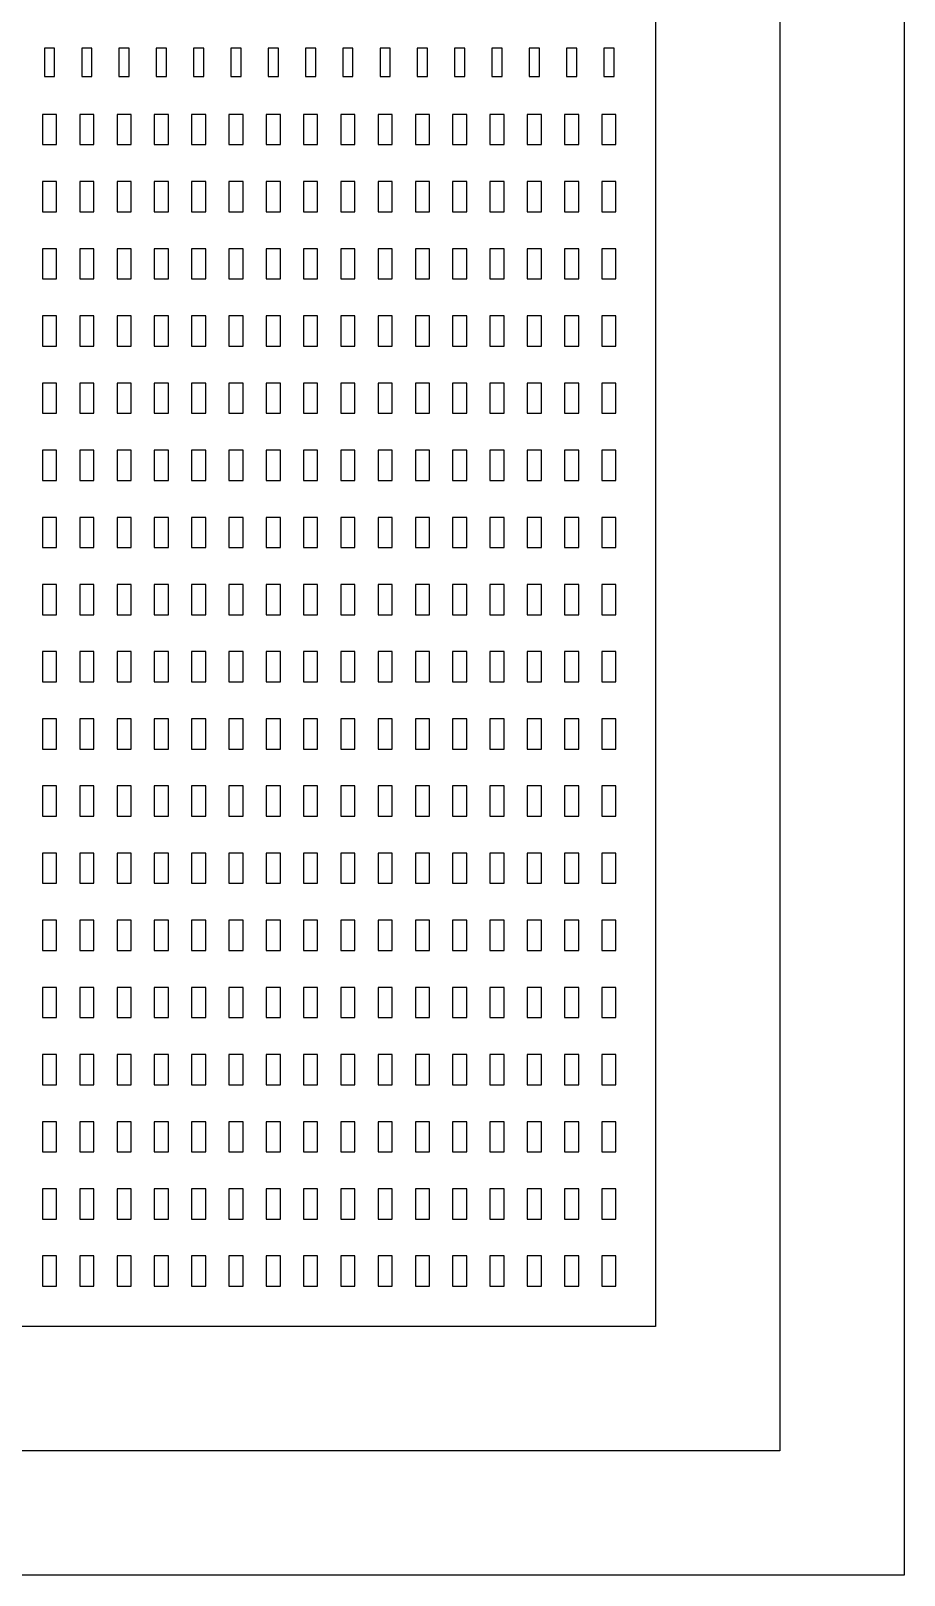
# Model space of a CAD drawing. Extents: x -7000 to 3750, y -6210 to 6210.
# Drawn here: x -4219.09 to -4208.55, y 2738.51 to 2757.14 of the extents above; entities that cross this region are included whole.
import ezdxf

# ---------------------------------------------------------------- set-up
doc = ezdxf.new("R2010")
doc.units = 0

msp = doc.modelspace()

# ---------------------------------------------------------------- linework, layer by layer
at = {"layer": 'HBSiProtectLayer'}
msp.add_lwpolyline([(-4217.621, 2770), (-4210.053, 2760), (-4210.053, 2740.013), (-4228.561, 2740.013), (-4228.561, 2760), (-4220.993, 2770)], close=True, dxfattribs=at)
at = {"layer": 'HoleLayer'}
for points in [[(-4218.9275, 2756.931), (-4218.9275, 2756.589), (-4218.8035, 2756.589), (-4218.8035, 2756.931)], [(-4218.4775, 2756.931), (-4218.4775, 2756.589), (-4218.3535, 2756.589), (-4218.3535, 2756.931)], [(-4218.0275, 2756.931), (-4218.0275, 2756.589), (-4217.9035, 2756.589), (-4217.9035, 2756.931)], [(-4217.5775, 2756.931), (-4217.5775, 2756.589), (-4217.4535, 2756.589), (-4217.4535, 2756.931)], [(-4217.1275, 2756.931), (-4217.1275, 2756.589), (-4217.0035, 2756.589), (-4217.0035, 2756.931)], [(-4216.6775, 2756.931), (-4216.6775, 2756.589), (-4216.5535, 2756.589), (-4216.5535, 2756.931)], [(-4216.2275, 2756.931), (-4216.2275, 2756.589), (-4216.1035, 2756.589), (-4216.1035, 2756.931)], [(-4215.7775, 2756.931), (-4215.7775, 2756.589), (-4215.6535, 2756.589), (-4215.6535, 2756.931)], [(-4215.3275, 2756.931), (-4215.3275, 2756.589), (-4215.2035, 2756.589), (-4215.2035, 2756.931)], [(-4214.8775, 2756.931), (-4214.8775, 2756.589), (-4214.7535, 2756.589), (-4214.7535, 2756.931)], [(-4214.4275, 2756.931), (-4214.4275, 2756.589), (-4214.3035, 2756.589), (-4214.3035, 2756.931)], [(-4213.9775, 2756.931), (-4213.9775, 2756.589), (-4213.8535, 2756.589), (-4213.8535, 2756.931)], [(-4213.5275, 2756.931), (-4213.5275, 2756.589), (-4213.4035, 2756.589), (-4213.4035, 2756.931)], [(-4213.0775, 2756.931), (-4213.0775, 2756.589), (-4212.9535, 2756.589), (-4212.9535, 2756.931)], [(-4212.6275, 2756.931), (-4212.6275, 2756.589), (-4212.5035, 2756.589), (-4212.5035, 2756.931)], [(-4212.1775, 2756.931), (-4212.1775, 2756.589), (-4212.0535, 2756.589), (-4212.0535, 2756.931)], [(-4218.951, 2756.1323), (-4218.951, 2755.7677), (-4218.78, 2755.7677), (-4218.78, 2756.1323)], [(-4218.501, 2756.1323), (-4218.501, 2755.7677), (-4218.33, 2755.7677), (-4218.33, 2756.1323)], [(-4218.051, 2756.1323), (-4218.051, 2755.7677), (-4217.88, 2755.7677), (-4217.88, 2756.1323)], [(-4217.601, 2756.1323), (-4217.601, 2755.7677), (-4217.43, 2755.7677), (-4217.43, 2756.1323)], [(-4217.151, 2756.1323), (-4217.151, 2755.7677), (-4216.98, 2755.7677), (-4216.98, 2756.1323)], [(-4216.701, 2756.1323), (-4216.701, 2755.7677), (-4216.53, 2755.7677), (-4216.53, 2756.1323)], [(-4216.251, 2756.1323), (-4216.251, 2755.7677), (-4216.08, 2755.7677), (-4216.08, 2756.1323)], [(-4215.801, 2756.1323), (-4215.801, 2755.7677), (-4215.63, 2755.7677), (-4215.63, 2756.1323)], [(-4215.351, 2756.1323), (-4215.351, 2755.7677), (-4215.18, 2755.7677), (-4215.18, 2756.1323)], [(-4214.901, 2756.1323), (-4214.901, 2755.7677), (-4214.73, 2755.7677), (-4214.73, 2756.1323)], [(-4214.451, 2756.1323), (-4214.451, 2755.7677), (-4214.28, 2755.7677), (-4214.28, 2756.1323)], [(-4214.001, 2756.1323), (-4214.001, 2755.7677), (-4213.83, 2755.7677), (-4213.83, 2756.1323)], [(-4213.551, 2756.1323), (-4213.551, 2755.7677), (-4213.38, 2755.7677), (-4213.38, 2756.1323)], [(-4213.101, 2756.1323), (-4213.101, 2755.7677), (-4212.93, 2755.7677), (-4212.93, 2756.1323)], [(-4212.651, 2756.1323), (-4212.651, 2755.7677), (-4212.48, 2755.7677), (-4212.48, 2756.1323)], [(-4212.201, 2756.1323), (-4212.201, 2755.7677), (-4212.03, 2755.7677), (-4212.03, 2756.1323)], [(-4218.951, 2755.3223), (-4218.951, 2754.9578), (-4218.78, 2754.9578), (-4218.78, 2755.3223)], [(-4218.501, 2755.3223), (-4218.501, 2754.9578), (-4218.33, 2754.9578), (-4218.33, 2755.3223)], [(-4218.051, 2755.3223), (-4218.051, 2754.9578), (-4217.88, 2754.9578), (-4217.88, 2755.3223)], [(-4217.601, 2755.3223), (-4217.601, 2754.9578), (-4217.43, 2754.9578), (-4217.43, 2755.3223)], [(-4217.151, 2755.3223), (-4217.151, 2754.9578), (-4216.98, 2754.9578), (-4216.98, 2755.3223)], [(-4216.701, 2755.3223), (-4216.701, 2754.9578), (-4216.53, 2754.9578), (-4216.53, 2755.3223)], [(-4216.251, 2755.3223), (-4216.251, 2754.9578), (-4216.08, 2754.9578), (-4216.08, 2755.3223)], [(-4215.801, 2755.3223), (-4215.801, 2754.9578), (-4215.63, 2754.9578), (-4215.63, 2755.3223)], [(-4215.351, 2755.3223), (-4215.351, 2754.9578), (-4215.18, 2754.9578), (-4215.18, 2755.3223)], [(-4214.901, 2755.3223), (-4214.901, 2754.9578), (-4214.73, 2754.9578), (-4214.73, 2755.3223)], [(-4214.451, 2755.3223), (-4214.451, 2754.9578), (-4214.28, 2754.9578), (-4214.28, 2755.3223)], [(-4214.001, 2755.3223), (-4214.001, 2754.9578), (-4213.83, 2754.9578), (-4213.83, 2755.3223)], [(-4213.551, 2755.3223), (-4213.551, 2754.9578), (-4213.38, 2754.9578), (-4213.38, 2755.3223)], [(-4213.101, 2755.3223), (-4213.101, 2754.9578), (-4212.93, 2754.9578), (-4212.93, 2755.3223)], [(-4212.651, 2755.3223), (-4212.651, 2754.9578), (-4212.48, 2754.9578), (-4212.48, 2755.3223)], [(-4212.201, 2755.3223), (-4212.201, 2754.9578), (-4212.03, 2754.9578), (-4212.03, 2755.3223)], [(-4218.951, 2754.5122), (-4218.951, 2754.1477), (-4218.78, 2754.1477), (-4218.78, 2754.5122)], [(-4218.501, 2754.5122), (-4218.501, 2754.1477), (-4218.33, 2754.1477), (-4218.33, 2754.5122)], [(-4218.051, 2754.5122), (-4218.051, 2754.1477), (-4217.88, 2754.1477), (-4217.88, 2754.5122)], [(-4217.601, 2754.5122), (-4217.601, 2754.1477), (-4217.43, 2754.1477), (-4217.43, 2754.5122)], [(-4217.151, 2754.5122), (-4217.151, 2754.1477), (-4216.98, 2754.1477), (-4216.98, 2754.5122)], [(-4216.701, 2754.5122), (-4216.701, 2754.1477), (-4216.53, 2754.1477), (-4216.53, 2754.5122)], [(-4216.251, 2754.5122), (-4216.251, 2754.1477), (-4216.08, 2754.1477), (-4216.08, 2754.5122)], [(-4215.801, 2754.5122), (-4215.801, 2754.1477), (-4215.63, 2754.1477), (-4215.63, 2754.5122)], [(-4215.351, 2754.5122), (-4215.351, 2754.1477), (-4215.18, 2754.1477), (-4215.18, 2754.5122)], [(-4214.901, 2754.5122), (-4214.901, 2754.1477), (-4214.73, 2754.1477), (-4214.73, 2754.5122)], [(-4214.451, 2754.5122), (-4214.451, 2754.1477), (-4214.28, 2754.1477), (-4214.28, 2754.5122)], [(-4214.001, 2754.5122), (-4214.001, 2754.1477), (-4213.83, 2754.1477), (-4213.83, 2754.5122)], [(-4213.551, 2754.5122), (-4213.551, 2754.1477), (-4213.38, 2754.1477), (-4213.38, 2754.5122)], [(-4213.101, 2754.5122), (-4213.101, 2754.1477), (-4212.93, 2754.1477), (-4212.93, 2754.5122)], [(-4212.651, 2754.5122), (-4212.651, 2754.1477), (-4212.48, 2754.1477), (-4212.48, 2754.5122)], [(-4212.201, 2754.5122), (-4212.201, 2754.1477), (-4212.03, 2754.1477), (-4212.03, 2754.5122)], [(-4218.951, 2753.7022), (-4218.951, 2753.3377), (-4218.78, 2753.3377), (-4218.78, 2753.7022)], [(-4218.501, 2753.7022), (-4218.501, 2753.3377), (-4218.33, 2753.3377), (-4218.33, 2753.7022)], [(-4218.051, 2753.7022), (-4218.051, 2753.3377), (-4217.88, 2753.3377), (-4217.88, 2753.7022)], [(-4217.601, 2753.7022), (-4217.601, 2753.3377), (-4217.43, 2753.3377), (-4217.43, 2753.7022)], [(-4217.151, 2753.7022), (-4217.151, 2753.3377), (-4216.98, 2753.3377), (-4216.98, 2753.7022)], [(-4216.701, 2753.7022), (-4216.701, 2753.3377), (-4216.53, 2753.3377), (-4216.53, 2753.7022)], [(-4216.251, 2753.7022), (-4216.251, 2753.3377), (-4216.08, 2753.3377), (-4216.08, 2753.7022)], [(-4215.801, 2753.7022), (-4215.801, 2753.3377), (-4215.63, 2753.3377), (-4215.63, 2753.7022)], [(-4215.351, 2753.7022), (-4215.351, 2753.3377), (-4215.18, 2753.3377), (-4215.18, 2753.7022)], [(-4214.901, 2753.7022), (-4214.901, 2753.3377), (-4214.73, 2753.3377), (-4214.73, 2753.7022)], [(-4214.451, 2753.7022), (-4214.451, 2753.3377), (-4214.28, 2753.3377), (-4214.28, 2753.7022)], [(-4214.001, 2753.7022), (-4214.001, 2753.3377), (-4213.83, 2753.3377), (-4213.83, 2753.7022)], [(-4213.551, 2753.7022), (-4213.551, 2753.3377), (-4213.38, 2753.3377), (-4213.38, 2753.7022)], [(-4213.101, 2753.7022), (-4213.101, 2753.3377), (-4212.93, 2753.3377), (-4212.93, 2753.7022)], [(-4212.651, 2753.7022), (-4212.651, 2753.3377), (-4212.48, 2753.3377), (-4212.48, 2753.7022)], [(-4212.201, 2753.7022), (-4212.201, 2753.3377), (-4212.03, 2753.3377), (-4212.03, 2753.7022)], [(-4218.951, 2752.8922), (-4218.951, 2752.5277), (-4218.78, 2752.5277), (-4218.78, 2752.8922)], [(-4218.501, 2752.8922), (-4218.501, 2752.5277), (-4218.33, 2752.5277), (-4218.33, 2752.8922)], [(-4218.051, 2752.8922), (-4218.051, 2752.5277), (-4217.88, 2752.5277), (-4217.88, 2752.8922)], [(-4217.601, 2752.8922), (-4217.601, 2752.5277), (-4217.43, 2752.5277), (-4217.43, 2752.8922)], [(-4217.151, 2752.8922), (-4217.151, 2752.5277), (-4216.98, 2752.5277), (-4216.98, 2752.8922)], [(-4216.701, 2752.8922), (-4216.701, 2752.5277), (-4216.53, 2752.5277), (-4216.53, 2752.8922)], [(-4216.251, 2752.8922), (-4216.251, 2752.5277), (-4216.08, 2752.5277), (-4216.08, 2752.8922)], [(-4215.801, 2752.8922), (-4215.801, 2752.5277), (-4215.63, 2752.5277), (-4215.63, 2752.8922)], [(-4215.351, 2752.8922), (-4215.351, 2752.5277), (-4215.18, 2752.5277), (-4215.18, 2752.8922)], [(-4214.901, 2752.8922), (-4214.901, 2752.5277), (-4214.73, 2752.5277), (-4214.73, 2752.8922)], [(-4214.451, 2752.8922), (-4214.451, 2752.5277), (-4214.28, 2752.5277), (-4214.28, 2752.8922)], [(-4214.001, 2752.8922), (-4214.001, 2752.5277), (-4213.83, 2752.5277), (-4213.83, 2752.8922)], [(-4213.551, 2752.8922), (-4213.551, 2752.5277), (-4213.38, 2752.5277), (-4213.38, 2752.8922)], [(-4213.101, 2752.8922), (-4213.101, 2752.5277), (-4212.93, 2752.5277), (-4212.93, 2752.8922)], [(-4212.651, 2752.8922), (-4212.651, 2752.5277), (-4212.48, 2752.5277), (-4212.48, 2752.8922)], [(-4212.201, 2752.8922), (-4212.201, 2752.5277), (-4212.03, 2752.5277), (-4212.03, 2752.8922)], [(-4218.951, 2752.0822), (-4218.951, 2751.7177), (-4218.78, 2751.7177), (-4218.78, 2752.0822)], [(-4218.501, 2752.0822), (-4218.501, 2751.7177), (-4218.33, 2751.7177), (-4218.33, 2752.0822)], [(-4218.051, 2752.0822), (-4218.051, 2751.7177), (-4217.88, 2751.7177), (-4217.88, 2752.0822)], [(-4217.601, 2752.0822), (-4217.601, 2751.7177), (-4217.43, 2751.7177), (-4217.43, 2752.0822)], [(-4217.151, 2752.0822), (-4217.151, 2751.7177), (-4216.98, 2751.7177), (-4216.98, 2752.0822)], [(-4216.701, 2752.0822), (-4216.701, 2751.7177), (-4216.53, 2751.7177), (-4216.53, 2752.0822)], [(-4216.251, 2752.0822), (-4216.251, 2751.7177), (-4216.08, 2751.7177), (-4216.08, 2752.0822)], [(-4215.801, 2752.0822), (-4215.801, 2751.7177), (-4215.63, 2751.7177), (-4215.63, 2752.0822)], [(-4215.351, 2752.0822), (-4215.351, 2751.7177), (-4215.18, 2751.7177), (-4215.18, 2752.0822)], [(-4214.901, 2752.0822), (-4214.901, 2751.7177), (-4214.73, 2751.7177), (-4214.73, 2752.0822)], [(-4214.451, 2752.0822), (-4214.451, 2751.7177), (-4214.28, 2751.7177), (-4214.28, 2752.0822)], [(-4214.001, 2752.0822), (-4214.001, 2751.7177), (-4213.83, 2751.7177), (-4213.83, 2752.0822)], [(-4213.551, 2752.0822), (-4213.551, 2751.7177), (-4213.38, 2751.7177), (-4213.38, 2752.0822)], [(-4213.101, 2752.0822), (-4213.101, 2751.7177), (-4212.93, 2751.7177), (-4212.93, 2752.0822)], [(-4212.651, 2752.0822), (-4212.651, 2751.7177), (-4212.48, 2751.7177), (-4212.48, 2752.0822)], [(-4212.201, 2752.0822), (-4212.201, 2751.7177), (-4212.03, 2751.7177), (-4212.03, 2752.0822)], [(-4218.951, 2751.2722), (-4218.951, 2750.9077), (-4218.78, 2750.9077), (-4218.78, 2751.2722)], [(-4218.501, 2751.2722), (-4218.501, 2750.9077), (-4218.33, 2750.9077), (-4218.33, 2751.2722)], [(-4218.051, 2751.2722), (-4218.051, 2750.9077), (-4217.88, 2750.9077), (-4217.88, 2751.2722)], [(-4217.601, 2751.2722), (-4217.601, 2750.9077), (-4217.43, 2750.9077), (-4217.43, 2751.2722)], [(-4217.151, 2751.2722), (-4217.151, 2750.9077), (-4216.98, 2750.9077), (-4216.98, 2751.2722)], [(-4216.701, 2751.2722), (-4216.701, 2750.9077), (-4216.53, 2750.9077), (-4216.53, 2751.2722)], [(-4216.251, 2751.2722), (-4216.251, 2750.9077), (-4216.08, 2750.9077), (-4216.08, 2751.2722)], [(-4215.801, 2751.2722), (-4215.801, 2750.9077), (-4215.63, 2750.9077), (-4215.63, 2751.2722)], [(-4215.351, 2751.2722), (-4215.351, 2750.9077), (-4215.18, 2750.9077), (-4215.18, 2751.2722)], [(-4214.901, 2751.2722), (-4214.901, 2750.9077), (-4214.73, 2750.9077), (-4214.73, 2751.2722)], [(-4214.451, 2751.2722), (-4214.451, 2750.9077), (-4214.28, 2750.9077), (-4214.28, 2751.2722)], [(-4214.001, 2751.2722), (-4214.001, 2750.9077), (-4213.83, 2750.9077), (-4213.83, 2751.2722)], [(-4213.551, 2751.2722), (-4213.551, 2750.9077), (-4213.38, 2750.9077), (-4213.38, 2751.2722)], [(-4213.101, 2751.2722), (-4213.101, 2750.9077), (-4212.93, 2750.9077), (-4212.93, 2751.2722)], [(-4212.651, 2751.2722), (-4212.651, 2750.9077), (-4212.48, 2750.9077), (-4212.48, 2751.2722)], [(-4212.201, 2751.2722), (-4212.201, 2750.9077), (-4212.03, 2750.9077), (-4212.03, 2751.2722)], [(-4218.951, 2750.4623), (-4218.951, 2750.0977), (-4218.78, 2750.0977), (-4218.78, 2750.4623)], [(-4218.501, 2750.4623), (-4218.501, 2750.0977), (-4218.33, 2750.0977), (-4218.33, 2750.4623)], [(-4218.051, 2750.4623), (-4218.051, 2750.0977), (-4217.88, 2750.0977), (-4217.88, 2750.4623)], [(-4217.601, 2750.4623), (-4217.601, 2750.0977), (-4217.43, 2750.0977), (-4217.43, 2750.4623)], [(-4217.151, 2750.4623), (-4217.151, 2750.0977), (-4216.98, 2750.0977), (-4216.98, 2750.4623)], [(-4216.701, 2750.4623), (-4216.701, 2750.0977), (-4216.53, 2750.0977), (-4216.53, 2750.4623)], [(-4216.251, 2750.4623), (-4216.251, 2750.0977), (-4216.08, 2750.0977), (-4216.08, 2750.4623)], [(-4215.801, 2750.4623), (-4215.801, 2750.0977), (-4215.63, 2750.0977), (-4215.63, 2750.4623)], [(-4215.351, 2750.4623), (-4215.351, 2750.0977), (-4215.18, 2750.0977), (-4215.18, 2750.4623)], [(-4214.901, 2750.4623), (-4214.901, 2750.0977), (-4214.73, 2750.0977), (-4214.73, 2750.4623)], [(-4214.451, 2750.4623), (-4214.451, 2750.0977), (-4214.28, 2750.0977), (-4214.28, 2750.4623)], [(-4214.001, 2750.4623), (-4214.001, 2750.0977), (-4213.83, 2750.0977), (-4213.83, 2750.4623)], [(-4213.551, 2750.4623), (-4213.551, 2750.0977), (-4213.38, 2750.0977), (-4213.38, 2750.4623)], [(-4213.101, 2750.4623), (-4213.101, 2750.0977), (-4212.93, 2750.0977), (-4212.93, 2750.4623)], [(-4212.651, 2750.4623), (-4212.651, 2750.0977), (-4212.48, 2750.0977), (-4212.48, 2750.4623)], [(-4212.201, 2750.4623), (-4212.201, 2750.0977), (-4212.03, 2750.0977), (-4212.03, 2750.4623)], [(-4218.951, 2749.6523), (-4218.951, 2749.2877), (-4218.78, 2749.2877), (-4218.78, 2749.6523)], [(-4218.501, 2749.6523), (-4218.501, 2749.2877), (-4218.33, 2749.2877), (-4218.33, 2749.6523)], [(-4218.051, 2749.6523), (-4218.051, 2749.2877), (-4217.88, 2749.2877), (-4217.88, 2749.6523)], [(-4217.601, 2749.6523), (-4217.601, 2749.2877), (-4217.43, 2749.2877), (-4217.43, 2749.6523)], [(-4217.151, 2749.6523), (-4217.151, 2749.2877), (-4216.98, 2749.2877), (-4216.98, 2749.6523)], [(-4216.701, 2749.6523), (-4216.701, 2749.2877), (-4216.53, 2749.2877), (-4216.53, 2749.6523)], [(-4216.251, 2749.6523), (-4216.251, 2749.2877), (-4216.08, 2749.2877), (-4216.08, 2749.6523)], [(-4215.801, 2749.6523), (-4215.801, 2749.2877), (-4215.63, 2749.2877), (-4215.63, 2749.6523)], [(-4215.351, 2749.6523), (-4215.351, 2749.2877), (-4215.18, 2749.2877), (-4215.18, 2749.6523)], [(-4214.901, 2749.6523), (-4214.901, 2749.2877), (-4214.73, 2749.2877), (-4214.73, 2749.6523)], [(-4214.451, 2749.6523), (-4214.451, 2749.2877), (-4214.28, 2749.2877), (-4214.28, 2749.6523)], [(-4214.001, 2749.6523), (-4214.001, 2749.2877), (-4213.83, 2749.2877), (-4213.83, 2749.6523)], [(-4213.551, 2749.6523), (-4213.551, 2749.2877), (-4213.38, 2749.2877), (-4213.38, 2749.6523)], [(-4213.101, 2749.6523), (-4213.101, 2749.2877), (-4212.93, 2749.2877), (-4212.93, 2749.6523)], [(-4212.651, 2749.6523), (-4212.651, 2749.2877), (-4212.48, 2749.2877), (-4212.48, 2749.6523)], [(-4212.201, 2749.6523), (-4212.201, 2749.2877), (-4212.03, 2749.2877), (-4212.03, 2749.6523)], [(-4218.951, 2748.8423), (-4218.951, 2748.4778), (-4218.78, 2748.4778), (-4218.78, 2748.8423)], [(-4218.501, 2748.8423), (-4218.501, 2748.4778), (-4218.33, 2748.4778), (-4218.33, 2748.8423)], [(-4218.051, 2748.8423), (-4218.051, 2748.4778), (-4217.88, 2748.4778), (-4217.88, 2748.8423)], [(-4217.601, 2748.8423), (-4217.601, 2748.4778), (-4217.43, 2748.4778), (-4217.43, 2748.8423)], [(-4217.151, 2748.8423), (-4217.151, 2748.4778), (-4216.98, 2748.4778), (-4216.98, 2748.8423)], [(-4216.701, 2748.8423), (-4216.701, 2748.4778), (-4216.53, 2748.4778), (-4216.53, 2748.8423)], [(-4216.251, 2748.8423), (-4216.251, 2748.4778), (-4216.08, 2748.4778), (-4216.08, 2748.8423)], [(-4215.801, 2748.8423), (-4215.801, 2748.4778), (-4215.63, 2748.4778), (-4215.63, 2748.8423)], [(-4215.351, 2748.8423), (-4215.351, 2748.4778), (-4215.18, 2748.4778), (-4215.18, 2748.8423)], [(-4214.901, 2748.8423), (-4214.901, 2748.4778), (-4214.73, 2748.4778), (-4214.73, 2748.8423)], [(-4214.451, 2748.8423), (-4214.451, 2748.4778), (-4214.28, 2748.4778), (-4214.28, 2748.8423)], [(-4214.001, 2748.8423), (-4214.001, 2748.4778), (-4213.83, 2748.4778), (-4213.83, 2748.8423)], [(-4213.551, 2748.8423), (-4213.551, 2748.4778), (-4213.38, 2748.4778), (-4213.38, 2748.8423)], [(-4213.101, 2748.8423), (-4213.101, 2748.4778), (-4212.93, 2748.4778), (-4212.93, 2748.8423)], [(-4212.651, 2748.8423), (-4212.651, 2748.4778), (-4212.48, 2748.4778), (-4212.48, 2748.8423)], [(-4212.201, 2748.8423), (-4212.201, 2748.4778), (-4212.03, 2748.4778), (-4212.03, 2748.8423)], [(-4218.951, 2748.0323), (-4218.951, 2747.6678), (-4218.78, 2747.6678), (-4218.78, 2748.0323)], [(-4218.501, 2748.0323), (-4218.501, 2747.6678), (-4218.33, 2747.6678), (-4218.33, 2748.0323)], [(-4218.051, 2748.0323), (-4218.051, 2747.6678), (-4217.88, 2747.6678), (-4217.88, 2748.0323)], [(-4217.601, 2748.0323), (-4217.601, 2747.6678), (-4217.43, 2747.6678), (-4217.43, 2748.0323)], [(-4217.151, 2748.0323), (-4217.151, 2747.6678), (-4216.98, 2747.6678), (-4216.98, 2748.0323)], [(-4216.701, 2748.0323), (-4216.701, 2747.6678), (-4216.53, 2747.6678), (-4216.53, 2748.0323)], [(-4216.251, 2748.0323), (-4216.251, 2747.6678), (-4216.08, 2747.6678), (-4216.08, 2748.0323)], [(-4215.801, 2748.0323), (-4215.801, 2747.6678), (-4215.63, 2747.6678), (-4215.63, 2748.0323)], [(-4215.351, 2748.0323), (-4215.351, 2747.6678), (-4215.18, 2747.6678), (-4215.18, 2748.0323)], [(-4214.901, 2748.0323), (-4214.901, 2747.6678), (-4214.73, 2747.6678), (-4214.73, 2748.0323)], [(-4214.451, 2748.0323), (-4214.451, 2747.6678), (-4214.28, 2747.6678), (-4214.28, 2748.0323)], [(-4214.001, 2748.0323), (-4214.001, 2747.6678), (-4213.83, 2747.6678), (-4213.83, 2748.0323)], [(-4213.551, 2748.0323), (-4213.551, 2747.6678), (-4213.38, 2747.6678), (-4213.38, 2748.0323)], [(-4213.101, 2748.0323), (-4213.101, 2747.6678), (-4212.93, 2747.6678), (-4212.93, 2748.0323)], [(-4212.651, 2748.0323), (-4212.651, 2747.6678), (-4212.48, 2747.6678), (-4212.48, 2748.0323)], [(-4212.201, 2748.0323), (-4212.201, 2747.6678), (-4212.03, 2747.6678), (-4212.03, 2748.0323)], [(-4218.951, 2747.2222), (-4218.951, 2746.8577), (-4218.78, 2746.8577), (-4218.78, 2747.2222)], [(-4218.501, 2747.2222), (-4218.501, 2746.8577), (-4218.33, 2746.8577), (-4218.33, 2747.2222)], [(-4218.051, 2747.2222), (-4218.051, 2746.8577), (-4217.88, 2746.8577), (-4217.88, 2747.2222)], [(-4217.601, 2747.2222), (-4217.601, 2746.8577), (-4217.43, 2746.8577), (-4217.43, 2747.2222)], [(-4217.151, 2747.2222), (-4217.151, 2746.8577), (-4216.98, 2746.8577), (-4216.98, 2747.2222)], [(-4216.701, 2747.2222), (-4216.701, 2746.8577), (-4216.53, 2746.8577), (-4216.53, 2747.2222)], [(-4216.251, 2747.2222), (-4216.251, 2746.8577), (-4216.08, 2746.8577), (-4216.08, 2747.2222)], [(-4215.801, 2747.2222), (-4215.801, 2746.8577), (-4215.63, 2746.8577), (-4215.63, 2747.2222)], [(-4215.351, 2747.2222), (-4215.351, 2746.8577), (-4215.18, 2746.8577), (-4215.18, 2747.2222)], [(-4214.901, 2747.2222), (-4214.901, 2746.8577), (-4214.73, 2746.8577), (-4214.73, 2747.2222)], [(-4214.451, 2747.2222), (-4214.451, 2746.8577), (-4214.28, 2746.8577), (-4214.28, 2747.2222)], [(-4214.001, 2747.2222), (-4214.001, 2746.8577), (-4213.83, 2746.8577), (-4213.83, 2747.2222)], [(-4213.551, 2747.2222), (-4213.551, 2746.8577), (-4213.38, 2746.8577), (-4213.38, 2747.2222)], [(-4213.101, 2747.2222), (-4213.101, 2746.8577), (-4212.93, 2746.8577), (-4212.93, 2747.2222)], [(-4212.651, 2747.2222), (-4212.651, 2746.8577), (-4212.48, 2746.8577), (-4212.48, 2747.2222)], [(-4212.201, 2747.2222), (-4212.201, 2746.8577), (-4212.03, 2746.8577), (-4212.03, 2747.2222)], [(-4218.951, 2746.4122), (-4218.951, 2746.0477), (-4218.78, 2746.0477), (-4218.78, 2746.4122)], [(-4218.501, 2746.4122), (-4218.501, 2746.0477), (-4218.33, 2746.0477), (-4218.33, 2746.4122)], [(-4218.051, 2746.4122), (-4218.051, 2746.0477), (-4217.88, 2746.0477), (-4217.88, 2746.4122)], [(-4217.601, 2746.4122), (-4217.601, 2746.0477), (-4217.43, 2746.0477), (-4217.43, 2746.4122)], [(-4217.151, 2746.4122), (-4217.151, 2746.0477), (-4216.98, 2746.0477), (-4216.98, 2746.4122)], [(-4216.701, 2746.4122), (-4216.701, 2746.0477), (-4216.53, 2746.0477), (-4216.53, 2746.4122)], [(-4216.251, 2746.4122), (-4216.251, 2746.0477), (-4216.08, 2746.0477), (-4216.08, 2746.4122)], [(-4215.801, 2746.4122), (-4215.801, 2746.0477), (-4215.63, 2746.0477), (-4215.63, 2746.4122)], [(-4215.351, 2746.4122), (-4215.351, 2746.0477), (-4215.18, 2746.0477), (-4215.18, 2746.4122)], [(-4214.901, 2746.4122), (-4214.901, 2746.0477), (-4214.73, 2746.0477), (-4214.73, 2746.4122)], [(-4214.451, 2746.4122), (-4214.451, 2746.0477), (-4214.28, 2746.0477), (-4214.28, 2746.4122)], [(-4214.001, 2746.4122), (-4214.001, 2746.0477), (-4213.83, 2746.0477), (-4213.83, 2746.4122)], [(-4213.551, 2746.4122), (-4213.551, 2746.0477), (-4213.38, 2746.0477), (-4213.38, 2746.4122)], [(-4213.101, 2746.4122), (-4213.101, 2746.0477), (-4212.93, 2746.0477), (-4212.93, 2746.4122)], [(-4212.651, 2746.4122), (-4212.651, 2746.0477), (-4212.48, 2746.0477), (-4212.48, 2746.4122)], [(-4212.201, 2746.4122), (-4212.201, 2746.0477), (-4212.03, 2746.0477), (-4212.03, 2746.4122)], [(-4218.951, 2745.6022), (-4218.951, 2745.2377), (-4218.78, 2745.2377), (-4218.78, 2745.6022)], [(-4218.501, 2745.6022), (-4218.501, 2745.2377), (-4218.33, 2745.2377), (-4218.33, 2745.6022)], [(-4218.051, 2745.6022), (-4218.051, 2745.2377), (-4217.88, 2745.2377), (-4217.88, 2745.6022)], [(-4217.601, 2745.6022), (-4217.601, 2745.2377), (-4217.43, 2745.2377), (-4217.43, 2745.6022)], [(-4217.151, 2745.6022), (-4217.151, 2745.2377), (-4216.98, 2745.2377), (-4216.98, 2745.6022)], [(-4216.701, 2745.6022), (-4216.701, 2745.2377), (-4216.53, 2745.2377), (-4216.53, 2745.6022)], [(-4216.251, 2745.6022), (-4216.251, 2745.2377), (-4216.08, 2745.2377), (-4216.08, 2745.6022)], [(-4215.801, 2745.6022), (-4215.801, 2745.2377), (-4215.63, 2745.2377), (-4215.63, 2745.6022)], [(-4215.351, 2745.6022), (-4215.351, 2745.2377), (-4215.18, 2745.2377), (-4215.18, 2745.6022)], [(-4214.901, 2745.6022), (-4214.901, 2745.2377), (-4214.73, 2745.2377), (-4214.73, 2745.6022)], [(-4214.451, 2745.6022), (-4214.451, 2745.2377), (-4214.28, 2745.2377), (-4214.28, 2745.6022)], [(-4214.001, 2745.6022), (-4214.001, 2745.2377), (-4213.83, 2745.2377), (-4213.83, 2745.6022)], [(-4213.551, 2745.6022), (-4213.551, 2745.2377), (-4213.38, 2745.2377), (-4213.38, 2745.6022)], [(-4213.101, 2745.6022), (-4213.101, 2745.2377), (-4212.93, 2745.2377), (-4212.93, 2745.6022)], [(-4212.651, 2745.6022), (-4212.651, 2745.2377), (-4212.48, 2745.2377), (-4212.48, 2745.6022)], [(-4212.201, 2745.6022), (-4212.201, 2745.2377), (-4212.03, 2745.2377), (-4212.03, 2745.6022)], [(-4218.951, 2744.7922), (-4218.951, 2744.4277), (-4218.78, 2744.4277), (-4218.78, 2744.7922)], [(-4218.501, 2744.7922), (-4218.501, 2744.4277), (-4218.33, 2744.4277), (-4218.33, 2744.7922)], [(-4218.051, 2744.7922), (-4218.051, 2744.4277), (-4217.88, 2744.4277), (-4217.88, 2744.7922)], [(-4217.601, 2744.7922), (-4217.601, 2744.4277), (-4217.43, 2744.4277), (-4217.43, 2744.7922)], [(-4217.151, 2744.7922), (-4217.151, 2744.4277), (-4216.98, 2744.4277), (-4216.98, 2744.7922)], [(-4216.701, 2744.7922), (-4216.701, 2744.4277), (-4216.53, 2744.4277), (-4216.53, 2744.7922)], [(-4216.251, 2744.7922), (-4216.251, 2744.4277), (-4216.08, 2744.4277), (-4216.08, 2744.7922)], [(-4215.801, 2744.7922), (-4215.801, 2744.4277), (-4215.63, 2744.4277), (-4215.63, 2744.7922)], [(-4215.351, 2744.7922), (-4215.351, 2744.4277), (-4215.18, 2744.4277), (-4215.18, 2744.7922)], [(-4214.901, 2744.7922), (-4214.901, 2744.4277), (-4214.73, 2744.4277), (-4214.73, 2744.7922)], [(-4214.451, 2744.7922), (-4214.451, 2744.4277), (-4214.28, 2744.4277), (-4214.28, 2744.7922)], [(-4214.001, 2744.7922), (-4214.001, 2744.4277), (-4213.83, 2744.4277), (-4213.83, 2744.7922)], [(-4213.551, 2744.7922), (-4213.551, 2744.4277), (-4213.38, 2744.4277), (-4213.38, 2744.7922)], [(-4213.101, 2744.7922), (-4213.101, 2744.4277), (-4212.93, 2744.4277), (-4212.93, 2744.7922)], [(-4212.651, 2744.7922), (-4212.651, 2744.4277), (-4212.48, 2744.4277), (-4212.48, 2744.7922)], [(-4212.201, 2744.7922), (-4212.201, 2744.4277), (-4212.03, 2744.4277), (-4212.03, 2744.7922)], [(-4218.951, 2743.9823), (-4218.951, 2743.6177), (-4218.78, 2743.6177), (-4218.78, 2743.9823)], [(-4218.501, 2743.9823), (-4218.501, 2743.6177), (-4218.33, 2743.6177), (-4218.33, 2743.9823)], [(-4218.051, 2743.9823), (-4218.051, 2743.6177), (-4217.88, 2743.6177), (-4217.88, 2743.9823)], [(-4217.601, 2743.9823), (-4217.601, 2743.6177), (-4217.43, 2743.6177), (-4217.43, 2743.9823)], [(-4217.151, 2743.9823), (-4217.151, 2743.6177), (-4216.98, 2743.6177), (-4216.98, 2743.9823)], [(-4216.701, 2743.9823), (-4216.701, 2743.6177), (-4216.53, 2743.6177), (-4216.53, 2743.9823)], [(-4216.251, 2743.9823), (-4216.251, 2743.6177), (-4216.08, 2743.6177), (-4216.08, 2743.9823)], [(-4215.801, 2743.9823), (-4215.801, 2743.6177), (-4215.63, 2743.6177), (-4215.63, 2743.9823)], [(-4215.351, 2743.9823), (-4215.351, 2743.6177), (-4215.18, 2743.6177), (-4215.18, 2743.9823)], [(-4214.901, 2743.9823), (-4214.901, 2743.6177), (-4214.73, 2743.6177), (-4214.73, 2743.9823)], [(-4214.451, 2743.9823), (-4214.451, 2743.6177), (-4214.28, 2743.6177), (-4214.28, 2743.9823)], [(-4214.001, 2743.9823), (-4214.001, 2743.6177), (-4213.83, 2743.6177), (-4213.83, 2743.9823)], [(-4213.551, 2743.9823), (-4213.551, 2743.6177), (-4213.38, 2743.6177), (-4213.38, 2743.9823)], [(-4213.101, 2743.9823), (-4213.101, 2743.6177), (-4212.93, 2743.6177), (-4212.93, 2743.9823)], [(-4212.651, 2743.9823), (-4212.651, 2743.6177), (-4212.48, 2743.6177), (-4212.48, 2743.9823)], [(-4212.201, 2743.9823), (-4212.201, 2743.6177), (-4212.03, 2743.6177), (-4212.03, 2743.9823)], [(-4218.951, 2743.1723), (-4218.951, 2742.8077), (-4218.78, 2742.8077), (-4218.78, 2743.1723)], [(-4218.501, 2743.1723), (-4218.501, 2742.8077), (-4218.33, 2742.8077), (-4218.33, 2743.1723)], [(-4218.051, 2743.1723), (-4218.051, 2742.8077), (-4217.88, 2742.8077), (-4217.88, 2743.1723)], [(-4217.601, 2743.1723), (-4217.601, 2742.8077), (-4217.43, 2742.8077), (-4217.43, 2743.1723)], [(-4217.151, 2743.1723), (-4217.151, 2742.8077), (-4216.98, 2742.8077), (-4216.98, 2743.1723)], [(-4216.701, 2743.1723), (-4216.701, 2742.8077), (-4216.53, 2742.8077), (-4216.53, 2743.1723)], [(-4216.251, 2743.1723), (-4216.251, 2742.8077), (-4216.08, 2742.8077), (-4216.08, 2743.1723)], [(-4215.801, 2743.1723), (-4215.801, 2742.8077), (-4215.63, 2742.8077), (-4215.63, 2743.1723)], [(-4215.351, 2743.1723), (-4215.351, 2742.8077), (-4215.18, 2742.8077), (-4215.18, 2743.1723)], [(-4214.901, 2743.1723), (-4214.901, 2742.8077), (-4214.73, 2742.8077), (-4214.73, 2743.1723)], [(-4214.451, 2743.1723), (-4214.451, 2742.8077), (-4214.28, 2742.8077), (-4214.28, 2743.1723)], [(-4214.001, 2743.1723), (-4214.001, 2742.8077), (-4213.83, 2742.8077), (-4213.83, 2743.1723)], [(-4213.551, 2743.1723), (-4213.551, 2742.8077), (-4213.38, 2742.8077), (-4213.38, 2743.1723)], [(-4213.101, 2743.1723), (-4213.101, 2742.8077), (-4212.93, 2742.8077), (-4212.93, 2743.1723)], [(-4212.651, 2743.1723), (-4212.651, 2742.8077), (-4212.48, 2742.8077), (-4212.48, 2743.1723)], [(-4212.201, 2743.1723), (-4212.201, 2742.8077), (-4212.03, 2742.8077), (-4212.03, 2743.1723)], [(-4218.951, 2742.3623), (-4218.951, 2741.9977), (-4218.78, 2741.9977), (-4218.78, 2742.3623)], [(-4218.501, 2742.3623), (-4218.501, 2741.9977), (-4218.33, 2741.9977), (-4218.33, 2742.3623)], [(-4218.051, 2742.3623), (-4218.051, 2741.9977), (-4217.88, 2741.9977), (-4217.88, 2742.3623)], [(-4217.601, 2742.3623), (-4217.601, 2741.9977), (-4217.43, 2741.9977), (-4217.43, 2742.3623)], [(-4217.151, 2742.3623), (-4217.151, 2741.9977), (-4216.98, 2741.9977), (-4216.98, 2742.3623)], [(-4216.701, 2742.3623), (-4216.701, 2741.9977), (-4216.53, 2741.9977), (-4216.53, 2742.3623)], [(-4216.251, 2742.3623), (-4216.251, 2741.9977), (-4216.08, 2741.9977), (-4216.08, 2742.3623)], [(-4215.801, 2742.3623), (-4215.801, 2741.9977), (-4215.63, 2741.9977), (-4215.63, 2742.3623)], [(-4215.351, 2742.3623), (-4215.351, 2741.9977), (-4215.18, 2741.9977), (-4215.18, 2742.3623)], [(-4214.901, 2742.3623), (-4214.901, 2741.9977), (-4214.73, 2741.9977), (-4214.73, 2742.3623)], [(-4214.451, 2742.3623), (-4214.451, 2741.9977), (-4214.28, 2741.9977), (-4214.28, 2742.3623)], [(-4214.001, 2742.3623), (-4214.001, 2741.9977), (-4213.83, 2741.9977), (-4213.83, 2742.3623)], [(-4213.551, 2742.3623), (-4213.551, 2741.9977), (-4213.38, 2741.9977), (-4213.38, 2742.3623)], [(-4213.101, 2742.3623), (-4213.101, 2741.9977), (-4212.93, 2741.9977), (-4212.93, 2742.3623)], [(-4212.651, 2742.3623), (-4212.651, 2741.9977), (-4212.48, 2741.9977), (-4212.48, 2742.3623)], [(-4212.201, 2742.3623), (-4212.201, 2741.9977), (-4212.03, 2741.9977), (-4212.03, 2742.3623)]]:
    msp.add_lwpolyline(points, close=True, dxfattribs=at)
at = {"layer": 'NegLayer'}
msp.add_lwpolyline([(-4216.121, 2770), (-4208.553, 2760), (-4208.553, 2738.513), (-4230.061, 2738.513), (-4230.061, 2760), (-4222.493, 2770)], close=True, dxfattribs=at)
at = {"layer": 'SiLayer'}
msp.add_lwpolyline([(-4219.121, 2770), (-4211.553, 2760), (-4211.553, 2741.513), (-4227.061, 2741.513), (-4227.061, 2760), (-4219.493, 2770)], close=True, dxfattribs=at)

doc.saveas('drawing.dxf')
